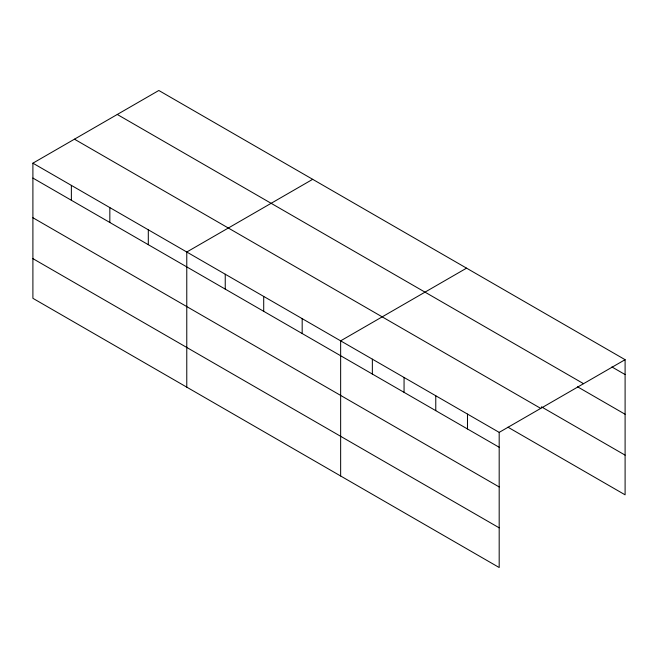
<?xml version="1.0" encoding="UTF-8"?>
<svg xmlns="http://www.w3.org/2000/svg" width="658" height="658" viewBox="0 0 658 658"><rect width="100%" height="100%" fill="white"/><g stroke="black" fill="none" stroke-linecap="round" stroke-linejoin="round"><path stroke-width="0.99" d="M32.9 163.176L499.183 432.38L499.183 567.517L32.9 298.313L32.9 163.176L158.817 90.483L625.1 359.687L625.1 494.824L507.96 427.19M312.69 179.321L186.773 252.014L186.773 387.151M466.563 268.151L340.647 340.852L340.647 475.989M499.183 432.38L625.1 359.687M611.891 366.942L625.1 374.566M117.264 114.467L583.547 383.68M577.543 386.797L625.1 414.252M541.427 406.833L625.1 455.139M74.453 139.183L540.736 408.396M32.9 178.063L499.183 447.267M32.9 217.74L499.183 486.953M32.9 258.627L499.183 527.839M467.476 414.079L467.476 428.958M435.769 395.771L435.769 410.65M404.061 377.462L404.061 392.349M372.354 359.161L372.354 374.04M302.178 318.645L302.178 333.524M263.71 296.437L263.71 311.316M225.242 274.221L225.242 289.109M148.305 229.806L148.305 244.686M109.837 207.599L109.837 222.478M71.368 185.383L71.368 200.271"/></g></svg>
